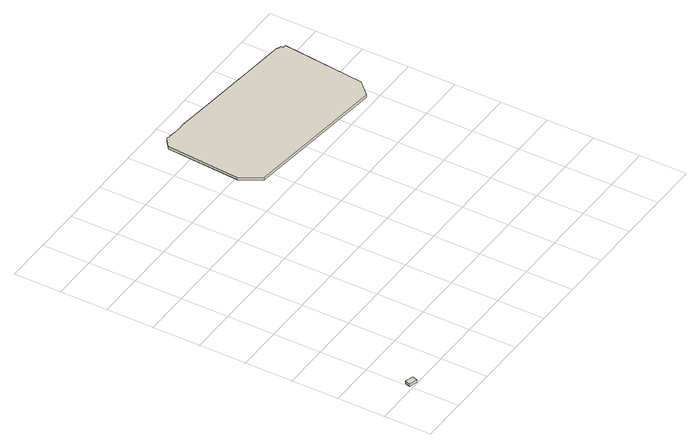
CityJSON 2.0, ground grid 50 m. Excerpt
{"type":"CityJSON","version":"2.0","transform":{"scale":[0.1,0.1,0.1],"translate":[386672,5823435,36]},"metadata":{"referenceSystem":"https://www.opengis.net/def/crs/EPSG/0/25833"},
"CityObjects":{
"building1":{"type":"Building","attributes":{"Gemeindeschluessel":"11000001","BezugspunktDach":"2200","function":"31001_2700","measuredHeight":3.13,"storeysAboveGround":1},"address":[{"country":"Germany","locality":"Berlin","thoroughfareNumber":"8","thoroughfareName":"Volkspark Rehberge"}],"geometry":[{"type":"Solid","lod":"1","boundaries":[[[[0,1,2,3]],[[4,5,6,7]],[[4,7,3,2]],[[5,4,2,1]],[[6,5,1,0]],[[7,6,0,3]]]]}]},
"building2":{"type":"Building","attributes":{"name":"Stadion Rehberge","Gemeindeschluessel":"11000001","BezugspunktDach":"2200","function":"51006_1440","measuredHeight":3,"storeysAboveGround":0},"address":[{"country":"Germany","locality":"Berlin"}],"geometry":[{"type":"Solid","lod":"1","boundaries":[[[[8,9,10,11,12,13,14,15,16,17,18,19,20,21,22,23,24,25,26,27]],[[28,29,30,31,32,33,34,35,36,37,38,39,40,41,42,43,44,45,46,47]],[[28,47,27,26]],[[29,28,26,25]],[[30,29,25,24]],[[31,30,24,23]],[[32,31,23,22]],[[33,32,22,21]],[[34,33,21,20]],[[35,34,20,19]],[[36,35,19,18]],[[37,36,18,17]],[[38,37,17,16]],[[39,38,16,15]],[[40,39,15,14]],[[41,40,14,13]],[[42,41,13,12]],[[43,42,12,11]],[[44,43,11,10]],[[45,44,10,9]],[[46,45,9,8]],[[47,46,8,27]]]]}]}
},
"vertices":[
[87,7,38],[105,65,38],[20,92,38],[1,34,38],[20,92,6],[105,65,6],[87,7,6],[1,34,6],
[1888,2760,41],[3410,2595,41],[3550,2738,41],[3640,3609,41],[3605,3613,41],[3607,3638,41],[3587,3640,41],[3557,3657,41],[3047,3711,41],[2988,3717,41],[2491,3770,41],[2434,3776,41],[2173,3804,41],[2065,3807,41],[1957,3818,41],[1936,3819,41],[1909,3830,41],[1898,3822,41],[1811,3751,41],[1759,2972,41],[1811,3751,11],[1898,3822,11],[1909,3830,11],[1936,3819,11],[1957,3818,11],[2065,3807,11],[2173,3804,11],[2434,3776,11],[2491,3770,11],[2988,3717,11],[3047,3711,11],[3557,3657,11],[3587,3640,11],[3607,3638,11],[3605,3613,11],[3640,3609,11],[3550,2738,11],[3410,2595,11],[1888,2760,11],[1759,2972,11]
]}
